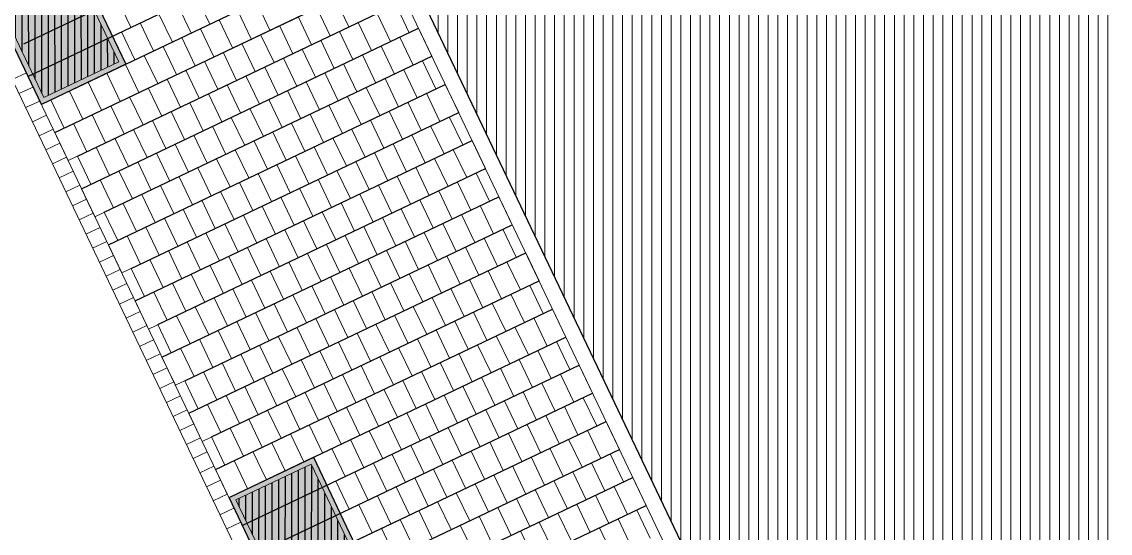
# Model space of a CAD drawing. Header units: metres. Extents: x 679599 to 680028, y 2748524 to 2748840.
# Drawn here: x 679631.8 to 679652.8, y 2748591.41 to 2748601.27 of the extents above; entities that cross this region are included whole.
import ezdxf

# ---------------------------------------------------------------- set-up
doc = ezdxf.new("R2010")
doc.units = ezdxf.units.M
doc.header["$LTSCALE"] = 5
doc.layers.add('00-AUX', color=2, linetype='Continuous', plot=False)
doc.layers.add('00-AUX Tree Pit', color=2, linetype='Continuous', plot=False)
doc.layers.add('02-L-B-Channel', color=140, linetype='Continuous', lineweight=5, plot=False)
doc.layers.add('02-L-B-Curb', color=11, linetype='Continuous', lineweight=5, plot=False)
for name, color, linetype, lineweight, true_color in [('02-L-Joints-Paviment_07_Precast Concrete Blocks 60X40', 7, 'Continuous', 5, 0x999999), ('03-TR-Pavement_01_Compacted Ground', 7, 'Continuous', 5, 0x5a4f30), ('03-TR-Pavement_07_Precast Concrete Blocks 60X40', 7, 'Continuous', 5, 0x999999)]:
    doc.layers.add(name, color=color, linetype=linetype, lineweight=lineweight, true_color=true_color)
doc.layers.add('03-TR-Tree Pit_Green', color=46, linetype='Continuous')
doc.layers.add('03-TR-Tree Pit_White', color=7, linetype='Continuous', true_color=0xfcfcfc)
doc.layers.add('04-BK-Tree Pit', color=6, linetype='Continuous', lineweight=5)

# ---------------------------------------------------------------- blocks, each defined once
blk = doc.blocks.new('*U19')
at = {"layer": '02-L-B-Channel'}
blk.add_lwpolyline([(0, 0), (0.001, 0.3)], dxfattribs=at)
blk = doc.blocks.new('*U20')
at = {"layer": '02-L-B-Curb', "color": 0, "linetype": 'ByBlock', "lineweight": -2, "transparency": 16777216, "rotation": 295.526997418791}
for p in [(679631.613, 2748600.157), (679631.742, 2748599.886), (679631.871, 2748599.616), (679632, 2748599.345), (679632.13, 2748599.074), (679632.259, 2748598.803), (679632.388, 2748598.533), (679632.518, 2748598.262), (679632.647, 2748597.991), (679632.776, 2748597.721), (679632.905, 2748597.45), (679633.035, 2748597.179), (679633.164, 2748596.908), (679633.293, 2748596.638), (679633.423, 2748596.367), (679633.552, 2748596.096), (679633.681, 2748595.826), (679633.81, 2748595.555), (679633.94, 2748595.284), (679634.069, 2748595.013), (679634.198, 2748594.743), (679634.328, 2748594.472), (679634.457, 2748594.201), (679634.586, 2748593.931), (679634.715, 2748593.66), (679634.845, 2748593.389), (679634.974, 2748593.118), (679635.103, 2748592.848), (679635.233, 2748592.577), (679635.362, 2748592.306), (679635.491, 2748592.036), (679635.62, 2748591.765), (679635.75, 2748591.494)]:
    blk.add_blockref('*U19', p, dxfattribs=at)
blk = doc.blocks.new('ALCORQUE RECTANGULAR')
at = {"layer": '03-TR-Tree Pit_Green', "ltscale": 0.3}
h = blk.add_hatch(dxfattribs=at)
h.set_pattern_fill('ANSI31', color=256, scale=0.04, angle=-45)
h.set_pattern_definition([(360, (-2068898.16958, 3428624.0145), (3e-17, 0.127), [])])
h.paths.add_polyline_path([(679903.391, 2748647.421), (679902.702, 2748648.869), (679904.689, 2748649.814), (679905.377, 2748648.367)])
at = {"layer": '03-TR-Tree Pit_White'}
h = blk.add_hatch(color=256, dxfattribs=at)
h.dxf.hatch_style = 1
h.paths.add_polyline_path([(679903.344, 2748647.288), (679902.569, 2748648.916), (679904.736, 2748649.947), (679905.511, 2748648.319)])
at = {"layer": '02-L-B-Curb'}
blk.add_lwpolyline([(679903.344, 2748647.288), (679902.569, 2748648.916), (679904.736, 2748649.947), (679905.511, 2748648.319)], close=True, dxfattribs=at)
at = {"layer": '02-L-B-Curb', "color": 6}
blk.add_lwpolyline([(679903.391, 2748647.421), (679902.702, 2748648.868), (679904.689, 2748649.814), (679905.378, 2748648.366)], close=True, dxfattribs=at)

msp = doc.modelspace()

# ---------------------------------------------------------------- hatches: boundary and pattern name
at = {"layer": '03-TR-Pavement_01_Compacted Ground', "linetype": 'Continuous'}
h = msp.add_hatch(dxfattribs=at)
h.set_pattern_fill('ANSI31', color=256, scale=0.059, angle=45)
h.set_pattern_definition([(90, (652974.11672, 2717198.73223), (-0.187325, 0), [])])
h.paths.add_polyline_path([(679627.965, 2748648.126), (679619.306, 2748644.028), (679624.438, 2748633.281), (679643.219, 2748642.218), (679635.325, 2748666.118), (679612.376, 2748658.539), (679613.109, 2748657.004), (679621.777, 2748661.129)])
h.paths.add_polyline_path([(679643.184, 2748627.108), (679645.247, 2748622.773), (679640.913, 2748620.711), (679638.85, 2748625.045)])
h.paths.add_polyline_path([(679649.344, 2748581.128), (679662.013, 2748585.317), (679645.021, 2748636.762), (679626.168, 2748629.658)])

# ---------------------------------------------------------------- linework, layer by layer
at = {"layer": '00-AUX', "ltscale": 0.3}
msp.add_lwpolyline([(679645.021, 2748636.762), (679626.168, 2748629.658), (679649.344, 2748581.128), (679662.013, 2748585.317), (679645.021, 2748636.762)], dxfattribs=at)
at = {"layer": '00-AUX'}
for points in [[(679631.837, 2748600.847), (679638.158, 2748603.854)], [(679631.915, 2748600.219), (679638.417, 2748603.313)], [(679632.355, 2748599.764), (679638.675, 2748602.772)], [(679632.433, 2748599.136), (679638.934, 2748602.23)], [(679632.872, 2748598.681), (679639.193, 2748601.689)], [(679632.95, 2748598.053), (679639.451, 2748601.147)], [(679633.389, 2748597.598), (679639.71, 2748600.606)], [(679633.467, 2748596.971), (679639.968, 2748600.064)], [(679633.906, 2748596.515), (679640.227, 2748599.523)], [(679633.984, 2748595.888), (679640.485, 2748598.982)], [(679634.423, 2748595.432), (679640.744, 2748598.44)], [(679634.501, 2748594.805), (679641.002, 2748597.899)], [(679634.94, 2748594.349), (679641.261, 2748597.357)], [(679635.018, 2748593.722), (679641.52, 2748596.816)], [(679635.457, 2748593.267), (679641.778, 2748596.274)], [(679635.535, 2748592.639), (679642.037, 2748595.733)], [(679635.974, 2748592.184), (679642.295, 2748595.192)], [(679636.052, 2748591.556), (679642.554, 2748594.65)], [(679636.492, 2748591.101), (679642.812, 2748594.109)], [(679636.57, 2748590.473), (679643.071, 2748593.567)], [(679637.009, 2748590.018), (679643.33, 2748593.026)], [(679637.087, 2748589.391), (679643.588, 2748592.484)], [(679637.526, 2748588.935), (679643.847, 2748591.943)]]:
    msp.add_lwpolyline(points, dxfattribs=at)
at = {"layer": '00-AUX Tree Pit'}
for points in [[(679633.802, 2748600.453), (679632.174, 2748599.678), (679631.143, 2748601.845), (679632.771, 2748602.62)], [(679638.456, 2748590.707), (679636.828, 2748589.932), (679635.797, 2748592.099), (679637.425, 2748592.874)]]:
    msp.add_lwpolyline(points, close=True, dxfattribs=at)
at = {"layer": '02-L-B-Channel'}
for points in [[(679599.951, 2748667.152), (679667.864, 2748524.936)], [(679667.589, 2748524.823), (679599.68, 2748667.024)]]:
    msp.add_lwpolyline(points, dxfattribs=at)
at = {"layer": '02-L-B-Curb'}
msp.add_lwpolyline([(679625.886, 2748629.552), (679649.057, 2748581.033)], dxfattribs=at)
at = {"layer": '02-L-B-Curb', "ltscale": 0.3}
msp.add_lwpolyline([(679626.168, 2748629.658), (679649.344, 2748581.128)], dxfattribs=at)
at = {"layer": '02-L-Joints-Paviment_07_Precast Concrete Blocks 60X40'}
for points in [[(679633.643, 2748601.706), (679633.902, 2748601.165)], [(679635.166, 2748601.766), (679635.425, 2748601.225)], [(679636.328, 2748601.654), (679636.586, 2748601.113)], [(679637.85, 2748601.714), (679638.109, 2748601.173)], [(679634.444, 2748601.422), (679634.702, 2748600.881)], [(679634.805, 2748601.594), (679635.063, 2748601.053)], [(679635.966, 2748601.482), (679636.225, 2748600.941)], [(679637.489, 2748601.543), (679637.748, 2748601.001)], [(679638.651, 2748601.431), (679638.909, 2748600.889)], [(679639.012, 2748601.603), (679639.27, 2748601.061)], [(679634.083, 2748601.25), (679634.341, 2748600.709)], [(679635.605, 2748601.311), (679635.864, 2748600.769)], [(679636.767, 2748601.199), (679637.025, 2748600.657)], [(679637.128, 2748601.371), (679637.387, 2748600.829)], [(679638.29, 2748601.259), (679638.548, 2748600.718)], [(679633.721, 2748601.079), (679633.98, 2748600.537)], [(679635.244, 2748601.139), (679635.503, 2748600.597)], [(679636.406, 2748601.027), (679636.664, 2748600.486)], [(679637.928, 2748601.087), (679638.187, 2748600.546)], [(679639.09, 2748600.975), (679639.348, 2748600.434)], [(679639.451, 2748601.147), (679639.71, 2748600.606)], [(679634.522, 2748600.795), (679634.78, 2748600.254)], [(679634.883, 2748600.967), (679635.141, 2748600.425)], [(679636.044, 2748600.855), (679636.303, 2748600.314)], [(679637.567, 2748600.915), (679637.826, 2748600.374)], [(679638.729, 2748600.804), (679638.987, 2748600.262)], [(679634.161, 2748600.623), (679634.419, 2748600.082)], [(679635.683, 2748600.683), (679635.942, 2748600.142)], [(679636.845, 2748600.571), (679637.103, 2748600.03)], [(679637.206, 2748600.743), (679637.465, 2748600.202)], [(679638.368, 2748600.632), (679638.626, 2748600.09)], [(679633.799, 2748600.451), (679634.058, 2748599.91)], [(679635.322, 2748600.511), (679635.581, 2748599.97)], [(679636.484, 2748600.4), (679636.742, 2748599.858)], [(679638.006, 2748600.46), (679638.265, 2748599.918)], [(679639.168, 2748600.348), (679639.426, 2748599.807)], [(679639.529, 2748600.52), (679639.788, 2748599.978)], [(679633.438, 2748600.279), (679633.697, 2748599.738)], [(679634.6, 2748600.168), (679634.858, 2748599.626)], [(679634.961, 2748600.339), (679635.219, 2748599.798)], [(679636.122, 2748600.228), (679636.381, 2748599.686)], [(679637.645, 2748600.288), (679637.904, 2748599.746)], [(679638.807, 2748600.176), (679639.065, 2748599.635)], [(679632.716, 2748599.936), (679632.974, 2748599.394)], [(679633.077, 2748600.107), (679633.336, 2748599.566)], [(679634.238, 2748599.996), (679634.497, 2748599.454)], [(679635.761, 2748600.056), (679636.02, 2748599.514)], [(679636.923, 2748599.944), (679637.181, 2748599.403)], [(679637.284, 2748600.116), (679637.543, 2748599.575)], [(679638.445, 2748600.004), (679638.704, 2748599.463)], [(679639.968, 2748600.064), (679640.227, 2748599.523)], [(679632.355, 2748599.764), (679632.613, 2748599.222)], [(679633.877, 2748599.824), (679634.136, 2748599.282)], [(679635.4, 2748599.884), (679635.659, 2748599.343)], [(679636.562, 2748599.772), (679636.82, 2748599.231)], [(679638.084, 2748599.832), (679638.343, 2748599.291)], [(679639.246, 2748599.721), (679639.504, 2748599.179)], [(679639.607, 2748599.893), (679639.866, 2748599.351)], [(679633.516, 2748599.652), (679633.775, 2748599.111)], [(679634.678, 2748599.54), (679634.936, 2748598.999)], [(679635.039, 2748599.712), (679635.297, 2748599.171)], [(679636.2, 2748599.6), (679636.459, 2748599.059)], [(679637.723, 2748599.661), (679637.982, 2748599.119)], [(679638.885, 2748599.549), (679639.143, 2748599.007)], [(679632.794, 2748599.308), (679633.052, 2748598.767)], [(679633.155, 2748599.48), (679633.413, 2748598.939)], [(679634.316, 2748599.368), (679634.575, 2748598.827)], [(679635.839, 2748599.428), (679636.098, 2748598.887)], [(679637.001, 2748599.317), (679637.259, 2748598.775)], [(679637.362, 2748599.489), (679637.62, 2748598.947)], [(679638.523, 2748599.377), (679638.782, 2748598.835)], [(679640.046, 2748599.437), (679640.305, 2748598.896)], [(679632.433, 2748599.136), (679632.691, 2748598.595)], [(679633.955, 2748599.196), (679634.214, 2748598.655)], [(679635.117, 2748599.085), (679635.375, 2748598.543)], [(679635.478, 2748599.257), (679635.737, 2748598.715)], [(679636.64, 2748599.145), (679636.898, 2748598.603)], [(679638.162, 2748599.205), (679638.421, 2748598.664)], [(679639.324, 2748599.093), (679639.582, 2748598.552)], [(679639.685, 2748599.265), (679639.944, 2748598.724)], [(679633.594, 2748599.025), (679633.853, 2748598.483)], [(679634.756, 2748598.913), (679635.014, 2748598.371)], [(679636.278, 2748598.973), (679636.537, 2748598.432)], [(679637.801, 2748599.033), (679638.06, 2748598.492)], [(679638.963, 2748598.921), (679639.221, 2748598.38)], [(679640.485, 2748598.982), (679640.744, 2748598.44)], [(679632.872, 2748598.681), (679633.13, 2748598.139)], [(679633.233, 2748598.853), (679633.491, 2748598.311)], [(679634.394, 2748598.741), (679634.653, 2748598.2)], [(679635.917, 2748598.801), (679636.176, 2748598.26)], [(679637.079, 2748598.689), (679637.337, 2748598.148)], [(679637.44, 2748598.861), (679637.698, 2748598.32)], [(679638.601, 2748598.75), (679638.86, 2748598.208)], [(679640.124, 2748598.81), (679640.383, 2748598.268)], [(679634.033, 2748598.569), (679634.292, 2748598.028)], [(679635.195, 2748598.457), (679635.453, 2748597.916)], [(679635.556, 2748598.629), (679635.815, 2748598.088)], [(679636.717, 2748598.518), (679636.976, 2748597.976)], [(679638.24, 2748598.578), (679638.499, 2748598.036)], [(679639.402, 2748598.466), (679639.66, 2748597.924)], [(679639.763, 2748598.638), (679640.022, 2748598.096)], [(679633.672, 2748598.397), (679633.931, 2748597.856)], [(679634.834, 2748598.285), (679635.092, 2748597.744)], [(679636.356, 2748598.346), (679636.615, 2748597.804)], [(679637.879, 2748598.406), (679638.138, 2748597.864)], [(679639.041, 2748598.294), (679639.299, 2748597.753)], [(679640.563, 2748598.354), (679640.822, 2748597.813)], [(679632.95, 2748598.053), (679633.208, 2748597.512)], [(679633.311, 2748598.225), (679633.569, 2748597.684)], [(679634.472, 2748598.114), (679634.731, 2748597.572)], [(679635.995, 2748598.174), (679636.254, 2748597.632)], [(679637.157, 2748598.062), (679637.415, 2748597.521)], [(679637.518, 2748598.234), (679637.776, 2748597.692)], [(679638.679, 2748598.122), (679638.938, 2748597.581)], [(679640.202, 2748598.182), (679640.461, 2748597.641)], [(679634.111, 2748597.942), (679634.37, 2748597.4)], [(679635.273, 2748597.83), (679635.531, 2748597.289)], [(679635.634, 2748598.002), (679635.892, 2748597.46)], [(679636.795, 2748597.89), (679637.054, 2748597.349)], [(679638.318, 2748597.95), (679638.577, 2748597.409)], [(679639.48, 2748597.839), (679639.738, 2748597.297)], [(679639.841, 2748598.01), (679640.099, 2748597.469)], [(679641.002, 2748597.899), (679641.261, 2748597.357)], [(679633.75, 2748597.77), (679634.009, 2748597.228)], [(679634.912, 2748597.658), (679635.17, 2748597.117)], [(679636.434, 2748597.718), (679636.693, 2748597.177)], [(679637.957, 2748597.778), (679638.216, 2748597.237)], [(679639.119, 2748597.667), (679639.377, 2748597.125)], [(679640.641, 2748597.727), (679640.9, 2748597.185)], [(679633.389, 2748597.598), (679633.647, 2748597.057)], [(679634.55, 2748597.486), (679634.809, 2748596.945)], [(679636.073, 2748597.546), (679636.332, 2748597.005)], [(679637.235, 2748597.435), (679637.493, 2748596.893)], [(679637.596, 2748597.607), (679637.854, 2748597.065)], [(679638.757, 2748597.495), (679639.016, 2748596.953)], [(679640.28, 2748597.555), (679640.539, 2748597.013)], [(679634.189, 2748597.314), (679634.448, 2748596.773)], [(679635.351, 2748597.203), (679635.609, 2748596.661)], [(679635.712, 2748597.375), (679635.97, 2748596.833)], [(679636.873, 2748597.263), (679637.132, 2748596.721)], [(679638.396, 2748597.323), (679638.655, 2748596.781)], [(679639.558, 2748597.211), (679639.816, 2748596.67)], [(679639.919, 2748597.383), (679640.177, 2748596.842)], [(679641.08, 2748597.271), (679641.339, 2748596.73)], [(679633.828, 2748597.142), (679634.087, 2748596.601)], [(679634.99, 2748597.031), (679635.248, 2748596.489)], [(679636.512, 2748597.091), (679636.771, 2748596.549)], [(679638.035, 2748597.151), (679638.294, 2748596.61)], [(679639.197, 2748597.039), (679639.455, 2748596.498)], [(679640.719, 2748597.099), (679640.978, 2748596.558)], [(679633.467, 2748596.971), (679633.725, 2748596.429)], [(679634.628, 2748596.859), (679634.887, 2748596.317)], [(679636.151, 2748596.919), (679636.41, 2748596.378)], [(679637.313, 2748596.807), (679637.571, 2748596.266)], [(679637.674, 2748596.979), (679637.932, 2748596.438)], [(679638.835, 2748596.867), (679639.094, 2748596.326)], [(679640.358, 2748596.928), (679640.617, 2748596.386)], [(679641.52, 2748596.816), (679641.778, 2748596.274)], [(679634.267, 2748596.687), (679634.526, 2748596.146)], [(679635.429, 2748596.575), (679635.687, 2748596.034)], [(679635.79, 2748596.747), (679636.048, 2748596.206)], [(679636.951, 2748596.635), (679637.21, 2748596.094)], [(679638.474, 2748596.696), (679638.733, 2748596.154)], [(679639.636, 2748596.584), (679639.894, 2748596.042)], [(679639.997, 2748596.756), (679640.255, 2748596.214)], [(679641.158, 2748596.644), (679641.417, 2748596.103)], [(679633.906, 2748596.515), (679634.165, 2748595.974)], [(679635.067, 2748596.403), (679635.326, 2748595.862)], [(679636.59, 2748596.464), (679636.849, 2748595.922)], [(679638.113, 2748596.524), (679638.371, 2748595.982)], [(679639.274, 2748596.412), (679639.533, 2748595.87)], [(679640.797, 2748596.472), (679641.056, 2748595.931)], [(679634.706, 2748596.232), (679634.965, 2748595.69)], [(679636.229, 2748596.292), (679636.488, 2748595.75)], [(679637.391, 2748596.18), (679637.649, 2748595.638)], [(679637.752, 2748596.352), (679638.01, 2748595.81)], [(679638.913, 2748596.24), (679639.172, 2748595.699)], [(679640.436, 2748596.3), (679640.695, 2748595.759)], [(679641.598, 2748596.188), (679641.856, 2748595.647)], [(679634.345, 2748596.06), (679634.604, 2748595.518)], [(679635.507, 2748595.948), (679635.765, 2748595.406)], [(679635.868, 2748596.12), (679636.126, 2748595.578)], [(679637.029, 2748596.008), (679637.288, 2748595.467)], [(679638.552, 2748596.068), (679638.811, 2748595.527)], [(679639.714, 2748595.956), (679639.972, 2748595.415)], [(679640.075, 2748596.128), (679640.333, 2748595.587)], [(679641.236, 2748596.017), (679641.495, 2748595.475)], [(679633.984, 2748595.888), (679634.242, 2748595.346)], [(679635.145, 2748595.776), (679635.404, 2748595.235)], [(679636.668, 2748595.836), (679636.927, 2748595.295)], [(679637.83, 2748595.724), (679638.088, 2748595.183)], [(679638.191, 2748595.896), (679638.449, 2748595.355)], [(679639.352, 2748595.785), (679639.611, 2748595.243)], [(679640.875, 2748595.845), (679641.134, 2748595.303)], [(679642.037, 2748595.733), (679642.295, 2748595.192)], [(679634.784, 2748595.604), (679635.043, 2748595.063)], [(679636.307, 2748595.664), (679636.566, 2748595.123)], [(679637.469, 2748595.553), (679637.727, 2748595.011)], [(679638.991, 2748595.613), (679639.25, 2748595.071)], [(679640.514, 2748595.673), (679640.773, 2748595.131)], [(679641.676, 2748595.561), (679641.934, 2748595.02)], [(679634.423, 2748595.432), (679634.682, 2748594.891)], [(679635.585, 2748595.321), (679635.843, 2748594.779)], [(679635.946, 2748595.492), (679636.204, 2748594.951)], [(679637.107, 2748595.381), (679637.366, 2748594.839)], [(679638.63, 2748595.441), (679638.889, 2748594.899)], [(679639.792, 2748595.329), (679640.05, 2748594.788)], [(679640.153, 2748595.501), (679640.411, 2748594.96)], [(679641.314, 2748595.389), (679641.573, 2748594.848)], [(679635.223, 2748595.149), (679635.482, 2748594.607)], [(679636.746, 2748595.209), (679637.005, 2748594.667)], [(679637.908, 2748595.097), (679638.166, 2748594.556)], [(679638.269, 2748595.269), (679638.527, 2748594.727)], [(679639.43, 2748595.157), (679639.689, 2748594.616)], [(679640.953, 2748595.217), (679641.212, 2748594.676)], [(679642.115, 2748595.106), (679642.373, 2748594.564)], [(679634.862, 2748594.977), (679635.121, 2748594.435)], [(679636.385, 2748595.037), (679636.644, 2748594.495)], [(679637.546, 2748594.925), (679637.805, 2748594.384)], [(679639.069, 2748594.985), (679639.328, 2748594.444)], [(679640.592, 2748595.045), (679640.851, 2748594.504)], [(679641.753, 2748594.934), (679642.012, 2748594.392)], [(679634.501, 2748594.805), (679634.76, 2748594.263)], [(679635.663, 2748594.693), (679635.921, 2748594.152)], [(679636.024, 2748594.865), (679636.282, 2748594.324)], [(679637.185, 2748594.753), (679637.444, 2748594.212)], [(679638.708, 2748594.813), (679638.967, 2748594.272)], [(679639.87, 2748594.702), (679640.128, 2748594.16)], [(679640.231, 2748594.874), (679640.489, 2748594.332)], [(679641.392, 2748594.762), (679641.651, 2748594.22)], [(679635.301, 2748594.521), (679635.56, 2748593.98)], [(679636.824, 2748594.581), (679637.083, 2748594.04)], [(679637.986, 2748594.47), (679638.244, 2748593.928)], [(679638.347, 2748594.642), (679638.605, 2748594.1)], [(679639.508, 2748594.53), (679639.767, 2748593.988)], [(679641.031, 2748594.59), (679641.29, 2748594.049)], [(679642.193, 2748594.478), (679642.451, 2748593.937)], [(679642.554, 2748594.65), (679642.812, 2748594.109)], [(679634.94, 2748594.349), (679635.199, 2748593.808)], [(679636.463, 2748594.41), (679636.721, 2748593.868)], [(679637.624, 2748594.298), (679637.883, 2748593.756)], [(679639.147, 2748594.358), (679639.406, 2748593.817)], [(679640.67, 2748594.418), (679640.928, 2748593.877)], [(679641.831, 2748594.306), (679642.09, 2748593.765)], [(679635.741, 2748594.066), (679635.999, 2748593.524)], [(679636.102, 2748594.238), (679636.36, 2748593.696)], [(679637.263, 2748594.126), (679637.522, 2748593.584)], [(679638.786, 2748594.186), (679639.045, 2748593.645)], [(679639.948, 2748594.074), (679640.206, 2748593.533)], [(679640.309, 2748594.246), (679640.567, 2748593.705)], [(679641.47, 2748594.134), (679641.729, 2748593.593)], [(679635.379, 2748593.894), (679635.638, 2748593.352)], [(679636.902, 2748593.954), (679637.161, 2748593.413)], [(679638.064, 2748593.842), (679638.322, 2748593.301)], [(679638.425, 2748594.014), (679638.683, 2748593.473)], [(679639.586, 2748593.902), (679639.845, 2748593.361)], [(679641.109, 2748593.963), (679641.368, 2748593.421)], [(679642.271, 2748593.851), (679642.529, 2748593.309)], [(679642.632, 2748594.023), (679642.89, 2748593.481)], [(679635.018, 2748593.722), (679635.277, 2748593.181)], [(679636.541, 2748593.782), (679636.799, 2748593.241)], [(679637.702, 2748593.67), (679637.961, 2748593.129)], [(679639.225, 2748593.731), (679639.484, 2748593.189)], [(679640.748, 2748593.791), (679641.006, 2748593.249)], [(679641.909, 2748593.679), (679642.168, 2748593.138)], [(679635.819, 2748593.438), (679636.077, 2748592.897)], [(679636.18, 2748593.61), (679636.438, 2748593.069)], [(679637.341, 2748593.499), (679637.6, 2748592.957)], [(679638.864, 2748593.559), (679639.123, 2748593.017)], [(679640.025, 2748593.447), (679640.284, 2748592.906)], [(679640.387, 2748593.619), (679640.645, 2748593.077)], [(679641.548, 2748593.507), (679641.807, 2748592.966)], [(679643.071, 2748593.567), (679643.33, 2748593.026)], [(679635.457, 2748593.267), (679635.716, 2748592.725)], [(679636.98, 2748593.327), (679637.239, 2748592.785)], [(679638.142, 2748593.215), (679638.4, 2748592.674)], [(679638.503, 2748593.387), (679638.761, 2748592.845)], [(679639.664, 2748593.275), (679639.923, 2748592.734)], [(679641.187, 2748593.335), (679641.446, 2748592.794)], [(679642.349, 2748593.223), (679642.607, 2748592.682)], [(679642.71, 2748593.395), (679642.968, 2748592.854)], [(679636.619, 2748593.155), (679636.877, 2748592.613)], [(679637.78, 2748593.043), (679638.039, 2748592.502)], [(679639.303, 2748593.103), (679639.562, 2748592.562)], [(679640.826, 2748593.163), (679641.084, 2748592.622)], [(679641.987, 2748593.052), (679642.246, 2748592.51)], [(679635.896, 2748592.811), (679636.155, 2748592.27)], [(679636.258, 2748592.983), (679636.516, 2748592.441)], [(679638.942, 2748592.931), (679639.2, 2748592.39)], [(679640.103, 2748592.82), (679640.362, 2748592.278)], [(679640.465, 2748592.991), (679640.723, 2748592.45)], [(679641.626, 2748592.88), (679641.885, 2748592.338)], [(679643.149, 2748592.94), (679643.407, 2748592.398)], [(679635.535, 2748592.639), (679635.794, 2748592.098)], [(679638.22, 2748592.588), (679638.478, 2748592.046)], [(679638.581, 2748592.759), (679638.839, 2748592.218)], [(679639.742, 2748592.648), (679640.001, 2748592.106)], [(679641.265, 2748592.708), (679641.524, 2748592.166)], [(679642.427, 2748592.596), (679642.685, 2748592.055)], [(679642.788, 2748592.768), (679643.046, 2748592.227)], [(679637.858, 2748592.416), (679638.117, 2748591.874)], [(679639.381, 2748592.476), (679639.64, 2748591.934)], [(679640.543, 2748592.364), (679640.801, 2748591.823)], [(679640.904, 2748592.536), (679641.162, 2748591.995)], [(679642.065, 2748592.424), (679642.324, 2748591.883)], [(679643.588, 2748592.484), (679643.847, 2748591.943)], [(679639.02, 2748592.304), (679639.278, 2748591.763)], [(679640.181, 2748592.192), (679640.44, 2748591.651)], [(679641.704, 2748592.252), (679641.963, 2748591.711)], [(679643.227, 2748592.313), (679643.485, 2748591.771)], [(679638.298, 2748591.96), (679638.556, 2748591.419)], [(679638.659, 2748592.132), (679638.917, 2748591.591)], [(679639.82, 2748592.02), (679640.079, 2748591.479)], [(679641.343, 2748592.08), (679641.602, 2748591.539)], [(679642.505, 2748591.969), (679642.763, 2748591.427)], [(679642.866, 2748592.141), (679643.124, 2748591.599)], [(679639.459, 2748591.848), (679639.718, 2748591.307)], [(679640.621, 2748591.737), (679640.879, 2748591.195)], [(679640.982, 2748591.909), (679641.24, 2748591.367)], [(679642.143, 2748591.797), (679642.402, 2748591.255)], [(679643.666, 2748591.857), (679643.925, 2748591.316)], [(679639.098, 2748591.677), (679639.356, 2748591.135)], [(679640.259, 2748591.565), (679640.518, 2748591.023)], [(679641.782, 2748591.625), (679642.041, 2748591.084)], [(679643.305, 2748591.685), (679643.563, 2748591.144)], [(679638.737, 2748591.505), (679638.995, 2748590.963)], [(679641.421, 2748591.453), (679641.679, 2748590.912)], [(679642.944, 2748591.513), (679643.202, 2748590.972)]]:
    msp.add_lwpolyline(points, dxfattribs=at)
at = {"layer": '03-TR-Pavement_07_Precast Concrete Blocks 60X40'}
for p, q in [((679633.544, 2748600.994), (679638.417, 2748603.313)), ((679632.174, 2748599.678), (679638.675, 2748602.772)), ((679632.433, 2748599.136), (679638.934, 2748602.23)), ((679632.691, 2748598.595), (679639.193, 2748601.689)), ((679632.95, 2748598.053), (679639.451, 2748601.147)), ((679633.208, 2748597.512), (679639.71, 2748600.606)), ((679633.467, 2748596.971), (679639.968, 2748600.064)), ((679633.725, 2748596.429), (679640.227, 2748599.523)), ((679633.984, 2748595.888), (679640.485, 2748598.982)), ((679634.242, 2748595.346), (679640.744, 2748598.44)), ((679634.501, 2748594.805), (679641.002, 2748597.899)), ((679634.76, 2748594.263), (679641.261, 2748597.357)), ((679635.018, 2748593.722), (679641.52, 2748596.816)), ((679635.277, 2748593.181), (679641.778, 2748596.274)), ((679635.535, 2748592.639), (679642.037, 2748595.733)), ((679635.794, 2748592.098), (679642.295, 2748595.192)), ((679637.683, 2748592.332), (679642.554, 2748594.65)), ((679637.941, 2748591.79), (679642.812, 2748594.109)), ((679638.199, 2748591.249), (679643.071, 2748593.567)), ((679636.828, 2748589.932), (679643.33, 2748593.026)), ((679637.087, 2748589.391), (679643.588, 2748592.484)), ((679637.345, 2748588.849), (679643.847, 2748591.943))]:
    msp.add_line(p, q, dxfattribs=at)

# ---------------------------------------------------------------- block references
at = {"layer": '02-L-B-Curb', "color": 2}
msp.add_blockref('*U20', (0, 0), dxfattribs=at)
at = {"layer": '04-BK-Tree Pit', "rotation": 90}
for p in [(3428281.09, 2068697.109), (3428285.744, 2068687.363)]:
    msp.add_blockref('ALCORQUE RECTANGULAR', p, dxfattribs=at)

doc.saveas('drawing.dxf')
